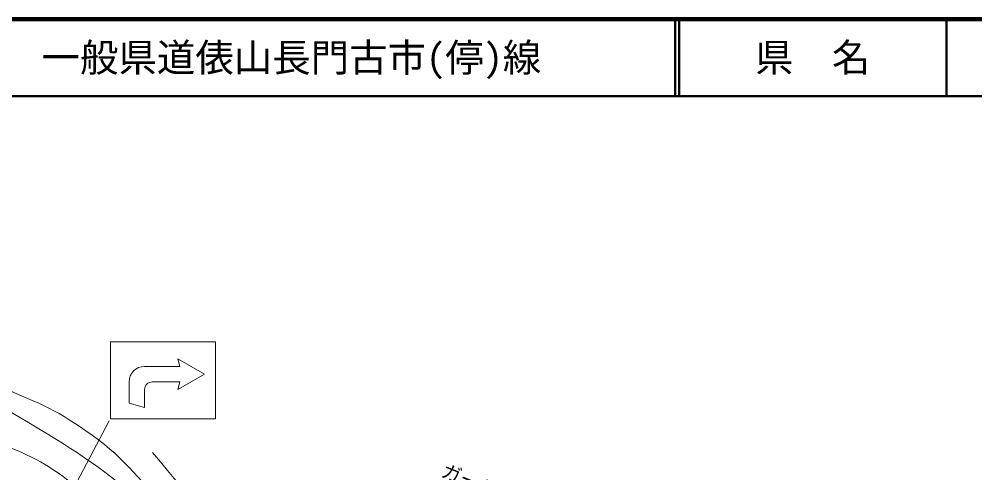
# Model space of a CAD drawing. Units: millimetres, scale not verified. Extents: x 40000 to 680000, y 20000 to 380000.
# Drawn here: x 212419 to 336713, y 321008 to 380000 of the extents above; entities that cross this region are included whole.
import ezdxf
from ezdxf.enums import TextEntityAlignment as Align

# ---------------------------------------------------------------- set-up
doc = ezdxf.new("R2010")
doc.units = ezdxf.units.MM
doc.header["$LTSCALE"] = 1000
for name, color, linetype, lineweight in [('M-BGD', 7, 'Continuous', 13), ('M-STR-HTXT', 7, 'Continuous', 13), ('M-TTL', 2, 'Continuous', 140), ('M-TTL-LINE', 7, 'Continuous', 50), ('M-TTL-TXT', 7, 'Continuous', 13)]:
    doc.layers.add(name, color=color, linetype=linetype, lineweight=lineweight)
doc.styles.add('ＭＳ ゴシック', font='')
doc.styles.get('ＭＳ ゴシック').set_extended_font_data('MS Gothic')

msp = doc.modelspace()

# ---------------------------------------------------------------- linework, layer by layer
at = {"layer": 'M-BGD'}
for points, knots in [([(180143, 335517), (186451, 332965), (188106, 332281), (193269, 330364), (197560, 328772), (199986, 327940), (204310, 326439), (207845, 325212), (209992, 324947), (213387, 323372), (216908, 321739), (218492, 320116), (221729, 317975), (224378, 316222), (226229, 315681), (228476, 313436), (229770, 312143), (230236, 311185), (231274, 309679), (232090, 308495), (232416, 307743), (233273, 306589), (234229, 305303), (234647, 304881), (235970, 303497)], [0, 0, 0, 0, 1, 1, 1, 2, 2, 2, 3, 3, 3, 4, 4, 4, 5, 5, 5, 6, 6, 6, 7, 7, 7, 8, 8, 8, 8]), ([(198215, 335208), (206108, 331681), (208600, 330650), (214775, 326866), (219966, 323685), (222909, 321872), (227533, 317911), (231727, 314318), (233567, 311761), (237469, 307852), (241179, 304135), (243370, 302165), (247037, 298406), (249335, 296052), (250606, 294717), (252853, 292314), (253553, 291565), (254112, 291270), (254634, 290387), (254911, 289918), (255023, 289714), (255238, 289129)], [0, 0, 0, 0, 1, 1, 1, 2, 2, 2, 3, 3, 3, 4, 4, 4, 5, 5, 5, 6, 6, 6, 7, 7, 7, 7]), ([(209641, 332302), (215359, 329987), (217523, 329076), (221908, 325923), (226502, 322620), (228254, 319784), (232213, 315742), (236766, 311092), (239115, 308294), (243621, 303597), (246430, 300668), (247896, 298913), (250886, 296169), (253818, 293477), (255652, 292184), (258791, 289735), (262875, 286550), (265348, 285002), (269341, 281703), (270302, 280908), (270977, 280582), (271740, 279595), (272032, 279216), (272157, 279065), (272434, 278585)], [0, 0, 0, 0, 1, 1, 1, 2, 2, 2, 3, 3, 3, 4, 4, 4, 5, 5, 5, 6, 6, 6, 7, 7, 7, 8, 8, 8, 8]), ([(229784, 323649), (235462, 316837), (236903, 315078), (241560, 309665), (244418, 306344), (245707, 304179), (248921, 301201), (253125, 297304), (255909, 295619), (260452, 292123), (264872, 288722), (267156, 286533), (271860, 283536), (275764, 281049), (278381, 280432), (282532, 278384), (284399, 277463), (285526, 277094), (287298, 276003), (287969, 275591), (288339, 275348), (288970, 274876), (289299, 274631), (289410, 274549), (289799, 274233)], [0, 0, 0, 0, 1, 1, 1, 2, 2, 2, 3, 3, 3, 4, 4, 4, 5, 5, 5, 6, 6, 6, 7, 7, 7, 8, 8, 8, 8])]:
    msp.add_open_spline(points, degree=3, knots=knots, dxfattribs=at)
at = {"layer": 'M-STR-HTXT'}
for p, q in [((224301, 328053), (224301, 338043)), ((236516, 333845), (233053, 335845)), ((233339, 334854), (233053, 335845)), ((228716, 334854), (233339, 334854)), ((233053, 331846), (236516, 333845)), ((226716, 330084), (226716, 332854)), ((233339, 332836), (229734, 332836)), ((233339, 332836), (233053, 331846)), ((228734, 331836), (228734, 330877)), ((228734, 330877), (228734, 329499)), ((226716, 330084), (228734, 329499)), ((207010, 295354), (224128, 327765))]:
    msp.add_line(p, q, dxfattribs=at)
msp.add_lwpolyline([(224301, 338043), (237940, 338043), (237940, 328053), (224301, 328053)], dxfattribs=at)
for centre, radius in [((228716, 332854), 2000), ((229734, 331836), 1000)]:
    msp.add_arc(centre, radius, 90, 180, dxfattribs=at)
at = {"layer": 'M-TTL'}
msp.add_line((680000, 380000), (40000, 380000), dxfattribs=at)
at = {"layer": 'M-TTL-LINE'}
for p, q in [((297750, 380000), (297750, 370000)), ((298250, 380000), (298250, 370000)), ((333000, 380000), (333000, 370000)), ((40000, 370000), (680000, 370000))]:
    msp.add_line(p, q, dxfattribs=at)

# ---------------------------------------------------------------- texts
at = {"layer": 'M-STR-HTXT', "style": 'ＭＳ ゴシック'}
msp.add_text('ガードレール L=168.0', height=1833, rotation=337.956, dxfattribs=at).set_placement((278549, 315379), align=Align.BOTTOM_CENTER)
at = {"layer": 'M-TTL-TXT', "style": 'ＭＳ ゴシック'}
msp.add_text('路 線 名      一般県道俵山長門古市(停)線', height=3666, dxfattribs=at).set_placement((180380, 375000), align=Align.MIDDLE_LEFT)
msp.add_text('県\u3000名', height=3666, dxfattribs=at).set_placement((315625, 375000), align=Align.MIDDLE_CENTER)

doc.saveas('drawing.dxf')
